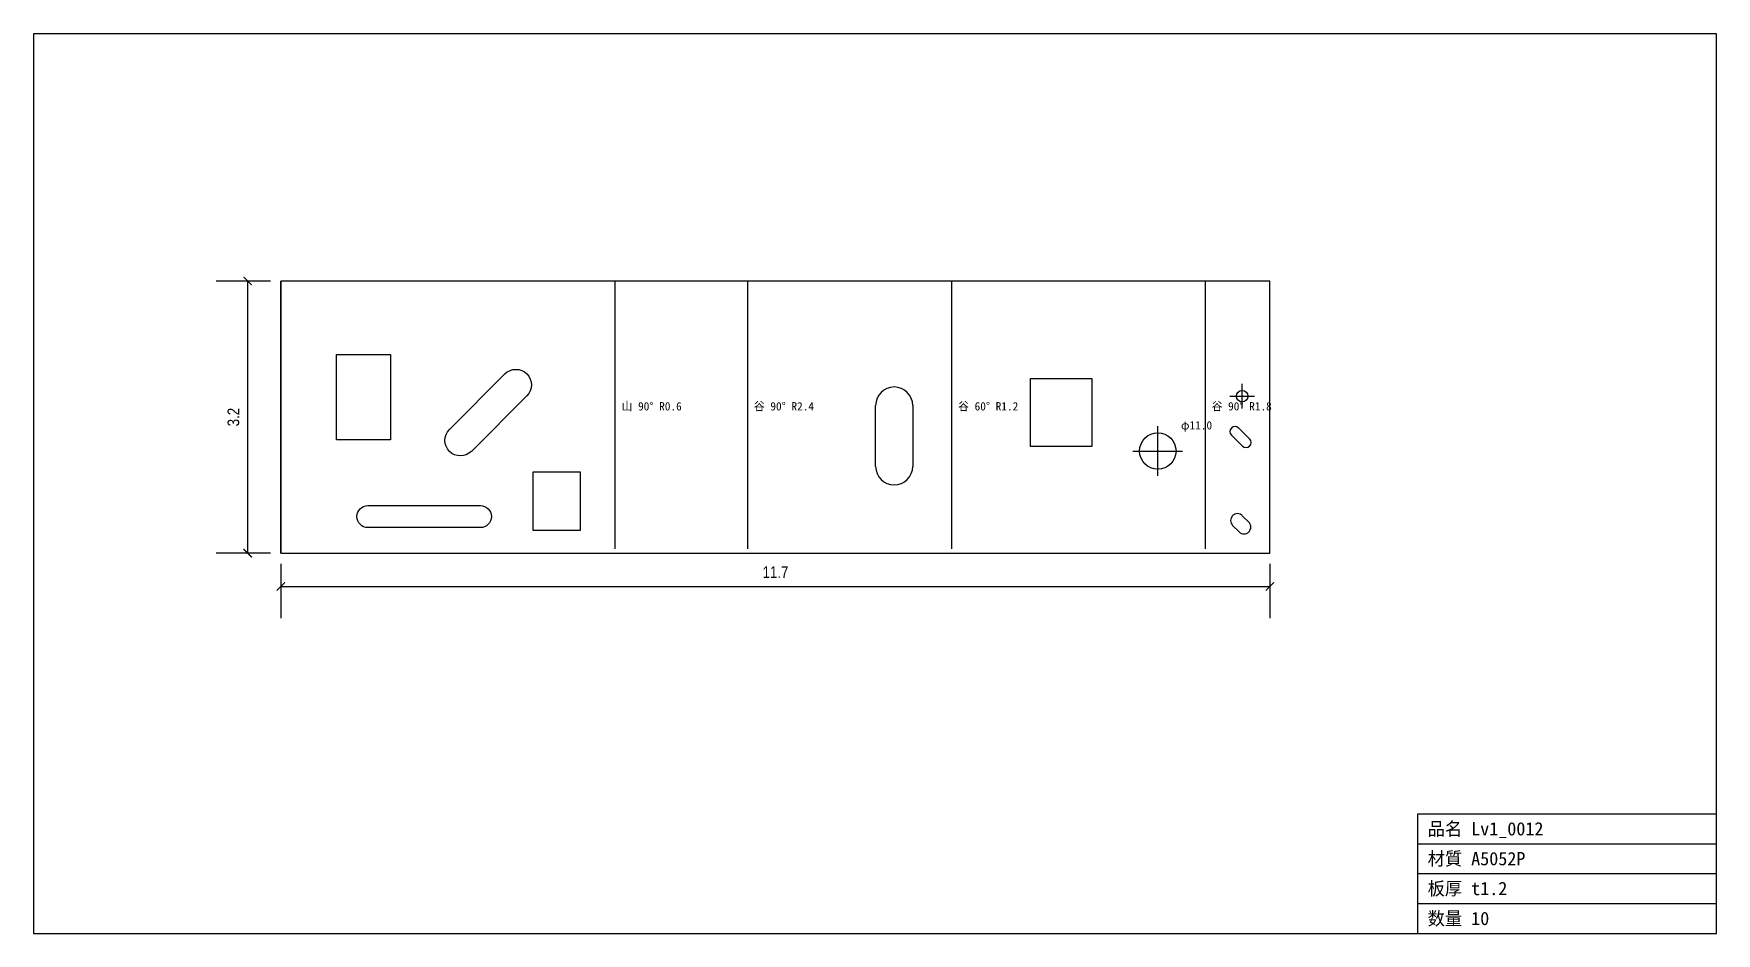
# Model space of a CAD drawing. Header units: inches. Extents: x -2.9 to 17, y -4.5 to 6.2.
import ezdxf

# ---------------------------------------------------------------- set-up
doc = ezdxf.new("R2010")
doc.units = ezdxf.units.IN
doc.linetypes.add('CENTER', pattern=[5.08, 3.175, -0.635, 0.635, -0.635])
doc.linetypes.add('PHANTOM', pattern=[6.35, 3.175, -0.635, 0.635, -0.635, 0.635, -0.635])
doc.styles.add('OpenSansCondensed-Light', font='OpenSansCondensed-Light.ttf')
doc.dimstyles.new('EZDXF', dxfattribs={"dimtxt": 0.25, "dimasz": 0.175, "dimexe": 0.375, "dimexo": 0.125, "dimgap": 0.1, "dimtad": 1, "dimlfac": 100, "dimzin": 12, "dimdsep": 46, "dimtxsty": 'OpenSansCondensed-Light', "dimblk": 'ARCHTICK', "dimcen": 2.5, "dimazin": 3, "dimtfac": 0.5, "dimtmove": 2, "dimatfit": 3})

# ---------------------------------------------------------------- blocks, each defined once
blk = doc.blocks.new('_ARCHTICK')
at = {"color": 0, "linetype": 'BYBLOCK', "const_width": 0.15}
blk.add_lwpolyline([(-0.5, -0.5), (0.5, 0.5)], dxfattribs=at)

msp = doc.modelspace()

# ---------------------------------------------------------------- linework, layer by layer
at = {"color": 7, "linetype": 'CONTINUOUS'}
for p, q in [((17.028, 6.161), (-2.933, 6.161)), ((-2.933, 6.161), (-2.933, -4.508)), ((17.028, -4.508), (17.028, 6.161)), ((11.733, 3.228), (0, 3.228)), ((0, 3.228), (0, 0)), ((0, 0), (0, 3.228)), ((11.733, 0), (11.733, 3.228)), ((8.893, 2.072), (9.621, 2.072)), ((8.893, 1.908), (8.893, 2.072)), ((9.621, 2.072), (9.62, 1.266)), ((8.893, 1.845), (8.893, 1.908)), ((8.893, 1.839), (8.893, 1.845)), ((8.893, 1.266), (8.893, 1.839)), ((7.055, 1.029), (7.055, 1.751)), ((7.495, 1.751), (7.495, 1.029)), ((11.406, 1.27), (11.276, 1.4)), ((11.361, 1.485), (11.491, 1.355)), ((9.621, 1.266), (8.893, 1.266)), ((2.991, 0.271), (2.991, 0.964)), ((2.991, 0.964), (3.139, 0.964)), ((3.139, 0.964), (3.432, 0.964)), ((3.432, 0.964), (3.549, 0.964)), ((3.549, 0.964), (3.549, 0.271)), ((11.404, 0.445), (11.482, 0.368)), ((3.549, 0.271), (2.991, 0.271)), ((11.366, 0.253), (11.289, 0.33)), ((0, 0), (11.733, 0)), ((13.485, -4.508), (13.485, -3.091)), ((13.485, -3.091), (17.028, -3.091)), ((13.485, -3.445), (17.028, -3.445)), ((13.485, -3.799), (17.028, -3.799)), ((13.485, -4.154), (17.028, -4.154)), ((-2.933, -4.508), (17.028, -4.508))]:
    msp.add_line(p, q, dxfattribs=at)
at = {"color": 4, "linetype": 'PHANTOM'}
for p, q in [((3.963, 3.228), (3.963, 0)), ((5.533, 3.228), (5.533, 0)), ((7.956, 3.228), (7.956, 0)), ((10.963, 3.228), (10.963, 0))]:
    msp.add_line(p, q, dxfattribs=at)
at = {"color": 1, "linetype": 'CENTER'}
for p, q in [((11.403, 1.715), (11.403, 2.009)), ((11.256, 1.862), (11.551, 1.862)), ((10.402, 0.916), (10.402, 1.507)), ((10.107, 1.211), (10.697, 1.211))]:
    msp.add_line(p, q, dxfattribs=at)
at = {"color": 7, "linetype": 'CONTINUOUS'}
msp.add_lwpolyline([(0.66, 1.346), (0.66, 2.356), (1.298, 2.356), (1.298, 1.346)], close=True, dxfattribs=at)
for points in [[(1.999, 1.468), (2.657, 2.126, -1), (2.918, 1.866), (2.26, 1.208, -1)], [(1.032, 0.566), (2.366, 0.566, -1), (2.366, 0.304), (1.032, 0.304, -1)]]:
    msp.add_lwpolyline(points, format="xyb", close=True, dxfattribs=at)
for centre, radius in [((11.403, 1.862), 0.0685), ((10.402, 1.211), 0.216), ((10.402, 1.211), 0.216)]:
    msp.add_circle(centre, radius, dxfattribs=at)
for centre, radius, start, end in [((7.275, 1.751), 0.22, 0, 180), ((11.318, 1.442), 0.0604, 45, -135), ((11.448, 1.312), 0.0604, -135, 45), ((7.275, 1.029), 0.22, 180, 0), ((11.347, 0.388), 0.0815, 45, -135), ((11.424, 0.31), 0.0815, -135, 45)]:
    msp.add_arc(centre, radius, start, end, dxfattribs=at)

# ---------------------------------------------------------------- texts
at = {"color": 2}
for s, height, p in [('山 90° R0.6', 0.0984, (4.042, 1.693)), ('谷 90° R2.4', 0.0984, (5.611, 1.693)), ('谷 60° R1.2', 0.0984, (8.034, 1.693)), ('谷 90° R1.8', 0.0984, (11.041, 1.693)), ('φ11.0', 0.0984, (10.677, 1.467)), ('品名 Lv1_0012', 0.15748, (13.603, -3.347)), ('材質 A5052P', 0.1575, (13.603, -3.701)), ('板厚 t1.2', 0.1575, (13.603, -4.055)), ('数量 10', 0.1575, (13.603, -4.41))]:
    msp.add_text(s, height=height, dxfattribs=at).set_placement(p)

# ---------------------------------------------------------------- dimensions: what is measured, and where the dimension line sits
msp.add_linear_dim(base=(-0.394, 0), p1=(0, 0), p2=(0, 3.228), angle=90, dimstyle='EZDXF', override={"dimtxt": 0.137795, "dimasz": 0.098425, "dimdec": 1, "dimlfac": 1}, dxfattribs=at).render()
msp.add_linear_dim(base=(0, -0.394), p1=(0, 0), p2=(11.733, 0), dimstyle='EZDXF', override={"dimtxt": 0.137795, "dimasz": 0.098425, "dimdec": 1, "dimlfac": 1}, dxfattribs=at).render()

doc.saveas('drawing.dxf')
